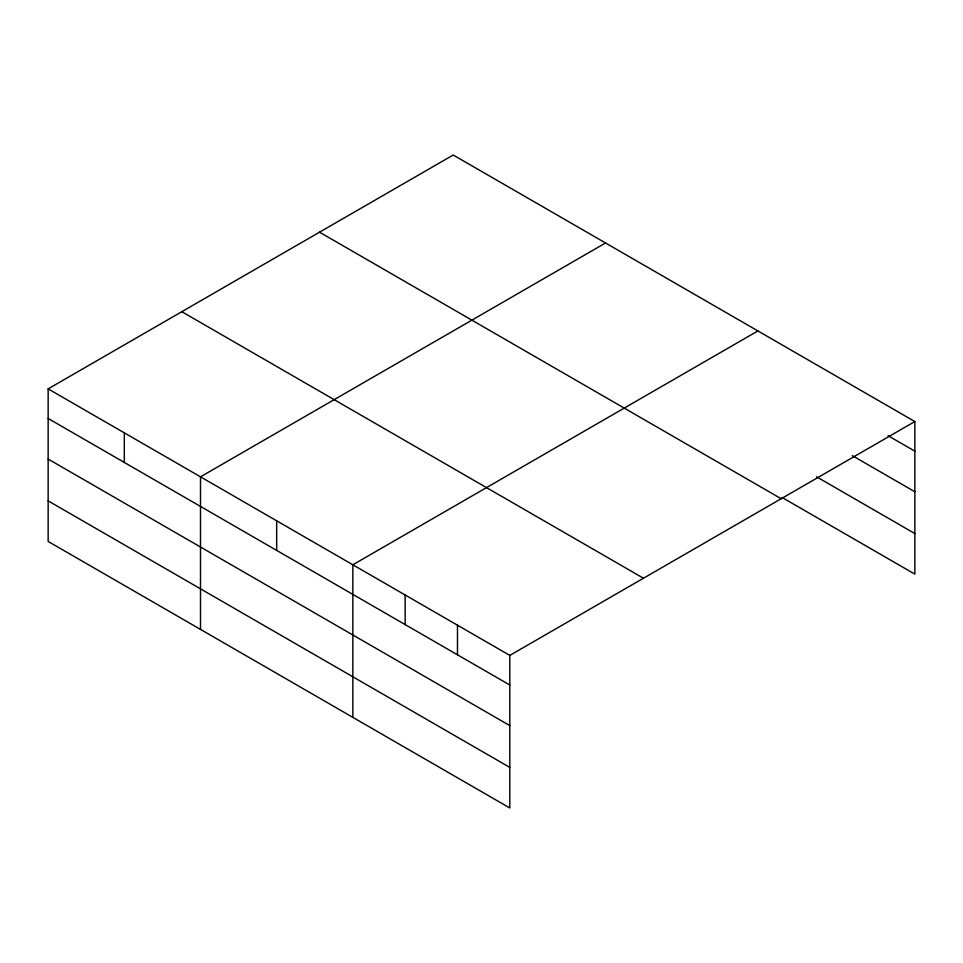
<?xml version="1.0" encoding="UTF-8"?>
<svg xmlns="http://www.w3.org/2000/svg" width="963" height="963" viewBox="0 0 963 963"><rect width="100%" height="100%" fill="white"/><g stroke="black" fill="none" stroke-linecap="round" stroke-linejoin="round"><path stroke-width="1.44" d="M48.15 388.871L509.8 655.406L509.8 807.981L48.15 541.447L48.15 388.871L453.2 155.019L914.85 421.553L914.85 574.129L782.137 497.51M605.546 242.977L200.497 476.829L200.497 629.405M757.893 330.935L352.843 564.787L352.843 717.363M509.8 655.406L914.85 421.553M888.055 435.685L914.85 451.166M852.315 455.643L914.85 491.744M816.588 476.817L914.85 533.55M319.535 232.191L781.186 498.726M181.814 311.699L643.465 578.233M48.15 418.472L509.8 685.006M48.15 459.062L509.8 725.596M48.15 500.868L509.8 767.403M457.485 625.192L457.485 654.804M405.158 594.99L405.158 624.602M276.67 520.802L276.67 550.415M124.323 432.844L124.323 462.457"/></g></svg>
